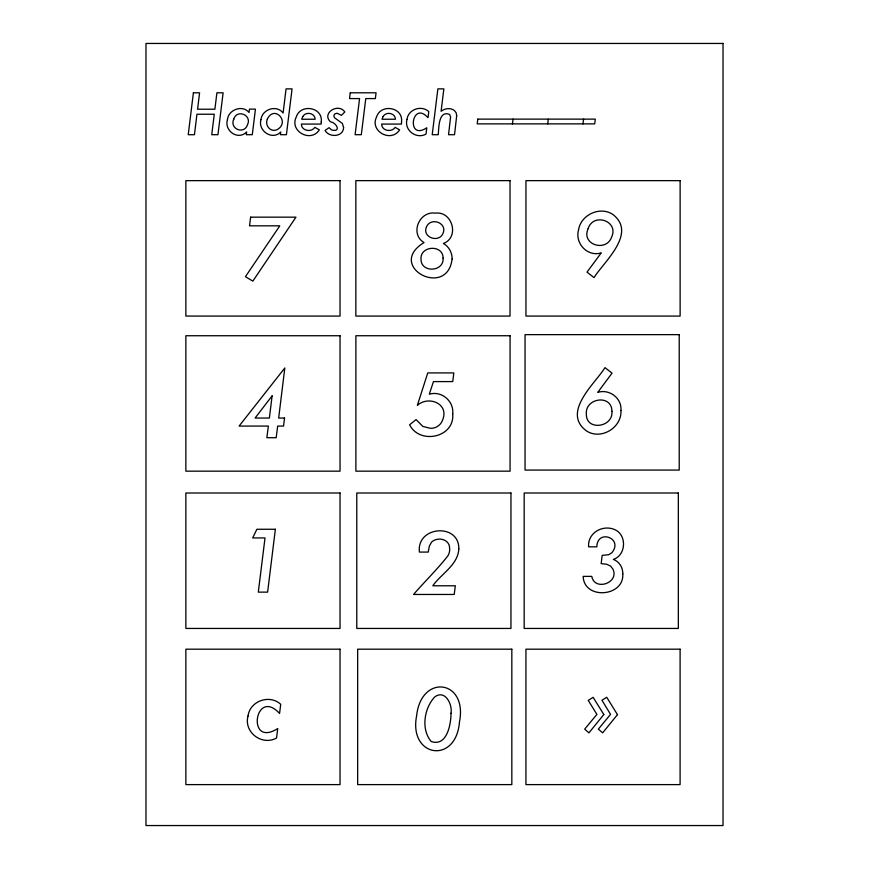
<?xml version="1.0" encoding="UTF-8"?>
<svg xmlns="http://www.w3.org/2000/svg" width="869" height="869" viewBox="0 0 869 869"><rect width="100%" height="100%" fill="white"/><g stroke="black" fill="none" stroke-linecap="round" stroke-linejoin="round"><path stroke-width="1.3" d="M512.449 123.876L513.047 119.129M547.709 123.876L548.306 119.129M582.969 123.876L583.566 119.129M321.237 121.953L321.15 124.071L301.391 124.071C301.326 130.937 311.428 132.675 314.86 127.374L319.336 129.85C311.015 143.059 289.16 131.371 296.253 117.022C300.446 103.292 323.214 107.061 321.237 121.953M401.521 121.953L401.435 124.071L381.676 124.071C381.61 130.937 391.713 132.675 395.145 127.374L399.621 129.85C391.3 143.059 369.444 131.371 376.538 117.022C380.731 103.292 403.498 107.061 401.521 121.953M456.703 115.62L454.53 134.706L448.534 134.706L450.598 116.957L449.588 114.393C438.237 109.994 438.954 128.416 438.215 134.706L432.219 134.706L437.867 88.866L443.863 88.866L441.094 111.308C445.395 107.702 453.173 107.267 456.127 112.753L456.703 115.62M416.588 715.991C408.506 757.29 456.171 764.861 459.495 721.781C467.815 679.699 421.02 673.356 416.588 715.991M451 713.253C451.033 724.311 446.927 746.862 431.285 741.539C420.792 729.569 424.126 708.202 434.696 696.971C444.971 689.193 452.63 704.292 451 713.253M227.417 119.911C224.083 130.861 238.139 140.789 246.644 131.936L246.296 134.706L252.292 134.706L255.443 109.136L249.446 109.136L249.034 112.503C242.451 104.323 228.134 109.755 227.417 119.911M452.706 413.883C454.9 437.531 419.77 445.015 409.592 424.789L416.066 419.575L422.823 426.418L430.437 428.33A12.351 12.351 0 0 0 442.734 419.684C449.175 403.542 428.504 395.352 417.37 405.334L427.754 372.92L453.814 372.92L452.749 381.589L433.457 381.589L429.297 394.211C441.582 390.485 454.118 401.141 452.706 413.883M260.972 119.64C257.637 130.741 272.312 140.876 280.763 131.969L280.437 134.706L286.412 134.706L292.06 88.866L286.064 88.866L283.098 113.024C276.744 104.345 261.993 109.298 260.972 119.64M248.002 716.099C243.635 732.317 261.982 746.091 276.548 738.042L277.732 728.548C246.036 748.633 254.693 686.51 279.568 713.449L280.709 704.292C269.488 693.94 249.848 701.055 248.002 716.099M406.964 119.477C404.052 130.296 416.294 139.475 426.006 134.108L426.788 127.786C405.834 141.582 411.776 99.457 428.015 117.717L428.775 111.612C421.291 104.715 408.202 109.451 406.964 119.477M620.955 410.483C621.976 427.722 600.848 440.507 586.325 430.828C561.331 412.102 595.537 383.142 604.987 367.62L612.037 373.149L597.742 392.375C609.267 388.682 622.063 398.187 620.955 410.483M622.78 573.779C624.496 596.938 583.957 600.099 583.164 576.386L591.789 576.386C594.407 591.344 619.51 583.142 612.949 569.108L610.592 566.077L606.66 564.253L601.163 563.644L602.174 555.378L608.713 554.726L611.885 552.706C623.768 538.248 597.242 528.515 596.84 546.829L588.617 546.829C587.401 531.937 604.705 523.442 616.686 530.633C627.016 537.161 625.408 555.584 613.373 559.408C619.304 561.591 622.954 567.544 622.78 573.779M452.119 258.929C447.339 299.349 385.228 266.251 424.029 242.57C409.603 234.054 419.108 210.809 435.304 213.133C452.445 210.841 459.777 237.389 443.407 243.461C448.904 246.6 452.206 252.629 452.119 258.929M578.548 229.84C574.67 243.309 587.531 257.191 601.25 252.879L587.009 272.127L594.005 277.591C603.683 261.993 637.488 233.37 612.786 214.404C599.979 205.899 580.883 214.773 578.548 229.84M458.821 548.936C458.006 564.991 441.137 573.801 432.805 585.782L455.323 585.782L454.215 594.461L413.546 594.461C424.865 581.35 437.444 569.282 448.078 555.573C449.968 552.326 450.055 548.458 449.067 544.896C446.275 538.15 436.434 537.357 431.524 542.147L429.34 546.188L428.243 552.076L419.412 552.076C416.316 525.897 459.419 522.758 458.821 548.936M477.765 119.129L477.222 123.876L594.689 123.876L595.287 119.129L477.765 119.129M284.532 418.043L283.555 426.071L277.689 426.071L276.179 437.715L266.859 437.715L268.369 426.071L239.094 426.071L284.815 367.967L278.667 418.043L284.532 418.043M193.396 92.798L188.236 134.706L194.45 134.706L196.948 114.241L214.263 114.241L211.743 134.706L217.956 134.706L223.116 92.798L216.902 92.798L214.893 109.222L197.578 109.222L199.588 92.798L193.396 92.798M250.609 217.163L249.544 225.831L279.796 225.831L245.438 276.679L252.846 281.121L295.96 217.163L250.609 217.163M272.106 395.862L269.379 418.043L255.095 418.043L272.106 395.862M275.364 529.264L267.63 592.126L258.31 592.126L265.023 537.933L252.651 537.933L256.876 529.264L275.364 529.264M350.25 92.798L349.544 98.577L359.56 98.577L355.106 134.706L361.319 134.706L365.773 98.577L375.354 98.577L376.06 92.798L350.25 92.798M267.337 119.151C264.524 125.353 270.617 132.772 277.168 129.622C290.572 122.116 274.278 104.378 267.337 119.151M233.783 119.129C229.188 128.873 244.298 135.064 247.535 124.669C252.195 115.045 236.846 108.777 233.783 119.129M588.161 228.59C580.688 244.656 606.312 252.597 611.646 237.041C619.086 220.922 593.255 212.308 588.161 228.59M443.081 258.158C444.135 272.073 420.726 273.127 421.02 259.092C420.096 245.492 443.288 244.352 443.081 258.158M611.906 411.385C613.536 427.363 586.032 431.382 586.347 414.068C584.88 397.926 612.015 393.874 611.906 411.385M426.473 226.896C421.834 237.4 438.834 243.331 442.994 233.424C447.731 222.801 430.622 216.772 426.473 226.896M343.603 127.515C343.374 137.096 329.177 137.845 325.06 130.448L328.993 127.7L331.491 129.883C341.474 132.761 336.879 122.746 330.437 121.779C321.226 113.263 338.378 102.466 344.819 111.96L341.43 115.349L337.009 113.209L334.706 113.98L333.805 115.892L334.565 117.771L342.353 123.42L343.603 127.515M302.749 116.642L301.717 119.238L315.154 119.238C314.947 112.851 305.573 111.232 302.749 116.642M383.033 116.642L382.002 119.238L395.438 119.238C395.232 112.851 385.858 111.232 383.033 116.642M603.825 714.535L588.921 732.849L584.696 729.145L596.905 714.372L588.237 700.403L593.125 697.307L603.825 714.535M617.468 714.655L602.651 732.849L598.328 729.145L610.549 714.372L601.956 700.24L606.758 697.307L617.468 714.655M723.019 43.45L145.981 43.45L145.981 825.55L723.019 825.55L723.019 43.45M340.04 180.643L185.857 180.643L185.857 316.077L340.04 316.077L340.04 180.643M510.027 180.643L355.845 180.643L355.845 316.077L510.027 316.077L510.027 180.643M680.123 180.643L525.951 180.643L525.951 316.077L680.123 316.077L680.123 180.643M679.221 334.641L525.05 334.641L525.05 470.075L679.221 470.075L679.221 334.641M340.04 335.738L185.857 335.738L185.857 471.161L340.04 471.161L340.04 335.738M510.07 335.738L355.888 335.738L355.888 471.161L510.07 471.161L510.07 335.738M340.04 493.005L185.857 493.005L185.857 628.439L340.04 628.439L340.04 493.005M510.95 493.005L356.779 493.005L356.779 628.439L510.95 628.439L510.95 493.005M678.341 493.005L524.17 493.005L524.17 628.439L678.341 628.439L678.341 493.005M340.04 649.186L185.857 649.186L185.857 784.609L340.04 784.609L340.04 649.186M511.83 649.186L357.659 649.186L357.659 784.609L511.83 784.609L511.83 649.186M680.101 649.186L525.93 649.186L525.93 784.609L680.101 784.609L680.101 649.186"/></g></svg>
